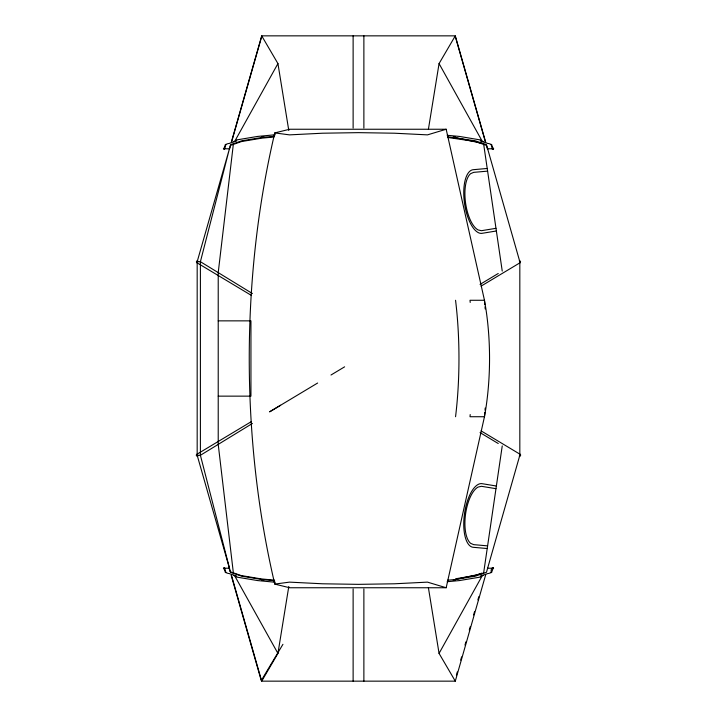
<?xml version="1.0" encoding="UTF-8"?>
<svg xmlns="http://www.w3.org/2000/svg" width="717" height="717" viewBox="0 0 717 717"><rect width="100%" height="100%" fill="white"/><g stroke="black" fill="none" stroke-linecap="round" stroke-linejoin="round"><path stroke-width="1.08" d="M470.2 414.56L470.011 416.729L484.468 416.729L484.835 412.392M485.024 410.214L485.203 408.045M233.41 143.714L218.219 272.612L218.219 444.388L233.41 573.286M224.735 148.778L224.062 149.441L223.39 148.778L224.062 148.114L224.735 148.778L225.846 144.628M493.413 568.698C494.192 566.627 490.374 567.604 491.154 572.372M492.265 148.778L492.938 148.105L493.61 148.778L493.117 149.423L492.355 149.118L491.154 144.628M493.592 568.393L493.108 567.586L492.292 568.052M224.708 568.393C224.788 566.529 222.225 568.482 224.054 568.886M502.241 445.92L483.59 573.286L455.214 579.515L447.453 580.25M485.714 574.676L455.295 681.15L261.705 681.15L277.936 653.411L288.79 586.515M428.39 129.383L439.064 63.589L455.295 35.85L261.705 35.85L231.286 142.325M446.171 587.752L484.468 416.729A153.877 68.249 90 0 0 486.009 309.592L484.468 300.271L446.171 129.248L289.65 129.248L274.772 132.914A595.648 342.636 -90 0 0 274.772 584.086L289.65 587.752L446.171 587.752L427.493 582.132L394.395 583.79L358.5 584.355L322.605 583.79L289.507 582.132L274.772 584.086M224.905 145.659L224.062 148.778L229.44 148.778L230.533 144.717L241.602 140.855L261.786 137.485L273.984 136.329M229.44 149.45L230.533 145.39L241.602 141.527L261.786 138.157L273.984 137.001M447.453 136.75L475.398 140.855L486.467 144.717L519.825 261.705L519.825 455.295L486.467 572.283L475.398 576.145L455.214 579.515M492.095 571.341L492.938 568.222L487.56 568.222M231.591 141.921L261.705 36.522M456.379 675.181L457.303 671.954M460.681 660.124L461.605 656.897M464.983 645.067L465.907 641.84M469.285 630.01L470.209 626.783M473.587 614.953L474.511 611.726M477.889 599.896L478.813 596.669M198.044 455.618C197.596 457.249 195.382 455.268 196.664 454.426L251.246 421.677M492.292 148.607L493.413 148.302M235.033 140.783L277.936 63.589L261.705 35.85M455.295 681.15L439.064 653.411L481.967 576.217M282.937 644.314L261.248 680.558L231.134 575.159M481.071 286.137L520.336 262.574L520.542 261.293L519.314 260.836M344.626 366.826L330.985 375.018M252.402 423.46L200.401 455.295L198.25 455.295M480.058 284.389L498.252 273.473M317.64 383.021L269.583 411.854L280.589 405.266M197.542 262.503C195.167 263.444 197.005 259.133 198.044 261.382M519.458 454.497C521.169 453.556 520.918 456.89 519.314 456.164M520.336 262.574L519.458 262.503M196.664 454.426L197.542 454.497M225.183 144.619L228.284 143.534M233.554 141.697L236.718 140.595M228.929 143.552L236.278 140.989M482.111 573.044L474.941 575.554L455.824 578.744M480.722 576.011L488.071 573.448M480.282 576.405L483.446 575.303M488.716 573.466L491.817 572.381M446.171 129.248L427.493 134.868L394.395 133.21L358.5 132.645L322.605 133.21L289.507 134.868L274.772 132.914M236.556 139.94L257.609 136.427L275.4 134.742M480.444 577.06L459.391 580.573L447.157 581.729M495.976 228.32L481.466 230.695L478.167 229.96A29.415 12.019 81.9 0 1 465.521 202.579A29.415 12.019 81.9 0 1 470.648 173.648L473.686 172.358L487.605 171.13M496.37 230.982L481.761 233.375A32.131 13.121 81.9 0 1 464.419 202.678A32.131 13.121 81.9 0 1 473.256 169.696L487.219 168.468M261.562 136.813L263.766 136.606M453.234 580.394L455.438 580.187M487.56 148.778L492.938 148.778L492.095 145.659M198.25 261.705L200.401 261.705L252.402 293.54M218.219 320.858L250.941 320.858L250.941 396.142L218.219 396.142M487.605 545.87L473.686 544.642L470.648 543.352A29.415 12.019 -81.9 0 1 465.521 514.421A29.415 12.019 -81.9 0 1 478.167 487.04L481.466 486.305L495.976 488.68M487.219 548.532L473.256 547.304A32.131 13.121 -81.9 0 1 464.419 514.322A32.131 13.121 -81.9 0 1 481.761 483.625L496.37 486.018M447.157 135.271L459.391 136.427L480.444 139.94M453.234 136.606L455.438 136.813M447.453 137.422L475.398 141.527L486.467 145.39L487.56 149.45M274.638 580.178L261.329 578.924L241.145 575.554L230.076 571.691L228.983 567.631M273.984 580.671L261.786 579.515L241.602 576.145L230.533 572.283L200.401 455.295L200.401 261.705L229.44 148.778L197.175 261.705L197.175 455.295L229.44 568.222L224.062 568.222L224.905 571.341M261.562 580.187L263.766 580.394M275.4 582.258L257.609 580.573L236.556 577.06M455.214 137.485L483.59 143.714L502.241 271.08M480.282 140.595L483.446 141.697M488.716 143.534L491.817 144.619M480.722 140.989L488.071 143.552M228.929 573.448L236.278 576.011M225.183 572.381L228.284 573.466M233.554 575.303L236.718 576.405M481.071 430.863L520.336 454.426M196.664 262.574L251.246 295.323M480.058 432.611L498.252 443.527M439.064 63.589L481.967 140.783M234.584 575.626L277.936 653.411M492.292 148.948L493.108 149.414L493.592 148.607M455.295 35.85L485.714 142.325M455.295 36.522L485.409 141.921M231.591 575.751L261.705 681.15M224.735 568.222L225.846 572.372M428.39 587.617L439.064 653.411M277.936 63.589L288.79 130.485M484.835 304.608L484.468 300.271L470.011 300.271L470.2 302.44M485.024 306.786L485.203 308.955M363.877 35.85L363.877 128.038M363.877 588.962L363.877 681.15M353.123 35.85L353.123 128.038M353.123 588.962L353.123 681.15M455.555 300.271A153.877 45.843 -90 0 1 455.555 416.729"/></g></svg>
